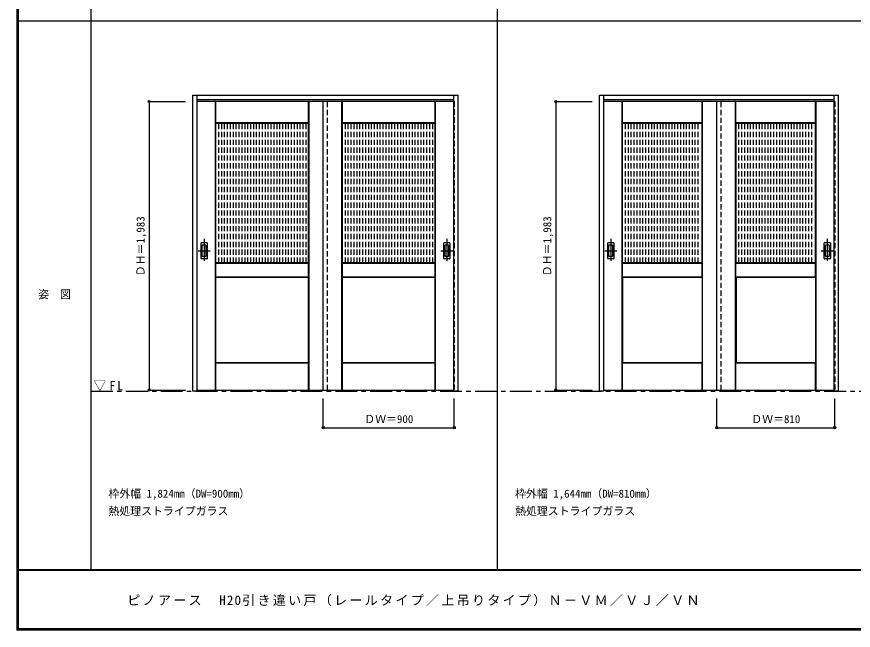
# Model space of a CAD drawing. Units: millimetres, scale not verified. Extents: x -6000 to 5700, y -4307 to 4260.
# Drawn here: x -6000 to -250, y -4205 to 12 of the extents above; entities that cross this region are included whole.
import ezdxf
from ezdxf.enums import TextEntityAlignment as Align

# ---------------------------------------------------------------- set-up
doc = ezdxf.new("R2010")
doc.units = ezdxf.units.MM
doc.header["$LTSCALE"] = 30
doc.header["$PDMODE"] = 32
doc.header["$PDSIZE"] = 15
doc.linetypes.add('CHAIN1', pattern=[8, 5, -1, 1, -1])
doc.linetypes.add('DASHED1', pattern=[1.8, 1.2, -0.6])
for name, color, linetype in [('0-1_通り芯', 4, 'CHAIN1'), ('0-2_扉', 4, 'DASHED1'), ('0-3_仕上げ', 4, 'Continuous'), ('0-4_枠', 3, 'Continuous'), ('0-6_引手', 3, 'Continuous'), ('0-A_文字', 7, 'Continuous'), ('0-B_寸法', 7, 'Continuous'), ('0-C_ハッチ', 4, 'DASHED1'), ('F-1_枠', 6, 'Continuous'), ('F-A_文字', 7, 'Continuous')]:
    doc.layers.add(name, color=color, linetype=linetype)
doc.styles.add('ＭＳ ゴシック', font='')
doc.styles.get('ＭＳ ゴシック').set_extended_font_data('MS Gothic')

msp = doc.modelspace()

# ---------------------------------------------------------------- linework, layer by layer
at = {"layer": '0-1_通り芯'}
for p, q in [((-4712, -1515.5), (-4712, -1677.5)), ((-3044, -1515.5), (-3044, -1677.5)), ((-1917, -1515.5), (-1917, -1677.5)), ((-429, -1515.5), (-429, -1677.5)), ((-4753, -1596.5), (-4671, -1596.5)), ((-3085, -1596.5), (-3003, -1596.5)), ((-1958, -1596.5), (-1876, -1596.5)), ((-470, -1596.5), (-388, -1596.5))]:
    msp.add_line(p, q, dxfattribs=at)
at = {"layer": '0-1_通り芯', "color": 7}
msp.add_line((-5490, -2562.5), (5690, -2562.5), dxfattribs=at)
at = {"layer": '0-2_扉'}
for p, q in [((-4763, -571), (-4763, -2554)), ((-4760, -571), (-4763, -571)), ((-3863, -2554), (-3863, -571)), ((-2996, -571), (-2993, -571)), ((-2993, -571), (-2993, -2554)), ((-1968, -571), (-1968, -2554)), ((-1965, -571), (-1968, -571)), ((-1158, -2554), (-1158, -571)), ((-381, -571), (-378, -571)), ((-4763, -2554), (-4760, -2554)), ((-2993, -2554), (-2996, -2554)), ((-1968, -2554), (-1965, -2554))]:
    msp.add_line(p, q, dxfattribs=at)
at = {"layer": '0-2_扉', "color": 3, "linetype": 'Continuous'}
for p, q in [((-2996, -571), (-4760, -571)), ((-3893, -2554), (-3893, -571)), ((-381, -571), (-1965, -571)), ((-1188, -2554), (-1188, -571)), ((-4760, -2554), (-2996, -2554)), ((-1965, -2554), (-381, -2554))]:
    msp.add_line(p, q, dxfattribs=at)
at = {"layer": '0-2_扉'}
msp.add_lwpolyline([(-378, -571), (-378, -2554), (-381, -2554)], dxfattribs=at)
at = {"layer": '0-3_仕上げ', "color": 7}
for p, q in [((-4635, -2554), (-4635, -571)), ((-4633.5, -718.5), (-4633.5, -571)), ((-4632, -717), (-4632, -571)), ((-3994, -717), (-3994, -571)), ((-3992.5, -718.5), (-3992.5, -571)), ((-3991, -2554), (-3991, -571)), ((-3765, -2554), (-3765, -571)), ((-3763.5, -718.5), (-3763.5, -571)), ((-3762, -717), (-3762, -571)), ((-3124, -717), (-3124, -571)), ((-3122.5, -718.5), (-3122.5, -571)), ((-3121, -2554), (-3121, -571)), ((-1840, -2554), (-1840, -571)), ((-1838.5, -718.5), (-1838.5, -571)), ((-1837, -717), (-1837, -571)), ((-1289, -717), (-1289, -571)), ((-1287.5, -718.5), (-1287.5, -571)), ((-1286, -2554), (-1286, -571)), ((-1060, -2554), (-1060, -571)), ((-1058.5, -718.5), (-1058.5, -571)), ((-1057, -717), (-1057, -571)), ((-509, -717), (-509, -571)), ((-507.5, -718.5), (-507.5, -571)), ((-506, -2554), (-506, -571)), ((-4632, -717), (-4633.5, -718.5)), ((-4631, -721), (-4633.5, -718.5)), ((-3994, -717), (-4632, -717)), ((-3992.5, -718.5), (-3995, -721)), ((-3994, -717), (-3992.5, -718.5)), ((-3762, -717), (-3763.5, -718.5)), ((-3761, -721), (-3763.5, -718.5)), ((-3124, -717), (-3762, -717)), ((-3122.5, -718.5), (-3125, -721)), ((-3124, -717), (-3122.5, -718.5)), ((-1837, -717), (-1838.5, -718.5)), ((-1836, -721), (-1838.5, -718.5)), ((-1289, -717), (-1837, -717)), ((-1057, -717), (-1058.5, -718.5)), ((-1056, -721), (-1058.5, -718.5)), ((-509, -717), (-1057, -717)), ((-4633.5, -1776.5), (-4633.5, -1681.5)), ((-3994, -1683), (-4632, -1683)), ((-4632, -1775), (-4632, -1683)), ((-3995, -1679), (-3992.5, -1681.5)), ((-3994, -1683), (-3992.5, -1681.5)), ((-3994, -1775), (-3994, -1683)), ((-3763.5, -1776.5), (-3763.5, -1681.5)), ((-3124, -1683), (-3762, -1683)), ((-3762, -1775), (-3762, -1683)), ((-3125, -1679), (-3122.5, -1681.5)), ((-3124, -1683), (-3122.5, -1681.5)), ((-3124, -1775), (-3124, -1683)), ((-1838.5, -1776.5), (-1838.5, -1681.5)), ((-1837, -1775), (-1837, -1683)), ((-1289, -1683), (-1837, -1683)), ((-1290, -1679), (-1287.5, -1681.5)), ((-1289, -1683), (-1287.5, -1681.5)), ((-1289, -1775), (-1289, -1683)), ((-1287.5, -1776.5), (-1287.5, -1681.5)), ((-1058.5, -1776.5), (-1058.5, -1681.5)), ((-1057, -1775), (-1057, -1683)), ((-509, -1683), (-1057, -1683)), ((-510, -1679), (-507.5, -1681.5)), ((-509, -1683), (-507.5, -1681.5)), ((-509, -1775), (-509, -1683)), ((-507.5, -1776.5), (-507.5, -1681.5)), ((-4632, -1775), (-4633.5, -1776.5)), ((-4631, -1779), (-4633.5, -1776.5)), ((-4632, -1775), (-3994, -1775)), ((-3992.5, -1776.5), (-3995, -1779)), ((-3762, -1775), (-3763.5, -1776.5)), ((-3761, -1779), (-3763.5, -1776.5)), ((-3762, -1775), (-3124, -1775)), ((-3122.5, -1776.5), (-3125, -1779)), ((-1837, -1775), (-1838.5, -1776.5)), ((-1836, -1779), (-1838.5, -1776.5)), ((-1837, -1775), (-1289, -1775)), ((-1057, -1775), (-1058.5, -1776.5)), ((-1056, -1779), (-1058.5, -1776.5)), ((-1057, -1775), (-509, -1775)), ((-4633.5, -2554), (-4633.5, -2368.5)), ((-4632, -2554), (-4632, -2370)), ((-3994, -2370), (-4632, -2370)), ((-3995, -2366), (-3992.5, -2368.5)), ((-3994, -2370), (-3992.5, -2368.5)), ((-3994, -2554), (-3994, -2370)), ((-3992.5, -2554), (-3992.5, -2368.5)), ((-3763.5, -2554), (-3763.5, -2368.5)), ((-3762, -2554), (-3762, -2370)), ((-3124, -2370), (-3762, -2370)), ((-3125, -2366), (-3122.5, -2368.5)), ((-3124, -2370), (-3122.5, -2368.5)), ((-3124, -2554), (-3124, -2370)), ((-3122.5, -2554), (-3122.5, -2368.5)), ((-1838.5, -2554), (-1838.5, -2368.5)), ((-1837, -2554), (-1837, -2370)), ((-1289, -2370), (-1837, -2370)), ((-1290, -2366), (-1287.5, -2368.5)), ((-1289, -2370), (-1287.5, -2368.5)), ((-1289, -2554), (-1289, -2370)), ((-1287.5, -2554), (-1287.5, -2368.5)), ((-1058.5, -2554), (-1058.5, -2368.5)), ((-1057, -2554), (-1057, -2370)), ((-509, -2370), (-1057, -2370)), ((-510, -2366), (-507.5, -2368.5)), ((-509, -2370), (-507.5, -2368.5)), ((-509, -2554), (-509, -2370)), ((-507.5, -2554), (-507.5, -2368.5))]:
    msp.add_line(p, q, dxfattribs=at)
at = {"layer": '0-3_仕上げ', "color": 3}
for p, q in [((-3995, -721), (-4631, -721)), ((-4631, -1679), (-4631, -721)), ((-3995, -1679), (-3995, -721)), ((-3125, -721), (-3761, -721)), ((-3761, -1679), (-3761, -721)), ((-3125, -1679), (-3125, -721)), ((-1836, -1679), (-1836, -721)), ((-1290, -721), (-1836, -721)), ((-1290, -1679), (-1290, -721)), ((-1056, -1679), (-1056, -721)), ((-510, -721), (-1056, -721)), ((-510, -1679), (-510, -721)), ((-3995, -1679), (-4631, -1679)), ((-3125, -1679), (-3761, -1679)), ((-1290, -1679), (-1836, -1679)), ((-510, -1679), (-1056, -1679)), ((-4631, -2366), (-4631, -1779)), ((-4631, -1779), (-3995, -1779)), ((-3995, -2366), (-3995, -1779)), ((-3761, -1779), (-3125, -1779)), ((-3761, -2366), (-3761, -1779)), ((-3125, -2366), (-3125, -1779)), ((-1836, -1779), (-1836, -2366)), ((-1056, -1779), (-1056, -2366)), ((-3995, -2366), (-4631, -2366)), ((-3125, -2366), (-3761, -2366)), ((-1290, -2366), (-1836, -2366)), ((-510, -2366), (-1056, -2366))]:
    msp.add_line(p, q, dxfattribs=at)
at = {"layer": '0-3_仕上げ', "color": 7}
for points in [[(-1289, -717), (-1287.5, -718.5), (-1290, -721)], [(-509, -717), (-507.5, -718.5), (-510, -721)], [(-4632, -1683), (-4633.5, -1681.5), (-4631, -1679)], [(-3994, -1775), (-3992.5, -1776.5), (-3992.5, -1681.5)], [(-3762, -1683), (-3763.5, -1681.5), (-3761, -1679)], [(-3124, -1775), (-3122.5, -1776.5), (-3122.5, -1681.5)], [(-1837, -1683), (-1838.5, -1681.5), (-1836, -1679)], [(-1057, -1683), (-1058.5, -1681.5), (-1056, -1679)], [(-1289, -1775), (-1287.5, -1776.5), (-1290, -1779)], [(-509, -1775), (-507.5, -1776.5), (-510, -1779)], [(-4632, -2370), (-4633.5, -2368.5), (-4631, -2366)], [(-3762, -2370), (-3763.5, -2368.5), (-3761, -2366)], [(-1837, -2370), (-1838.5, -2368.5), (-1836, -2366)], [(-1057, -2370), (-1058.5, -2368.5), (-1056, -2366)]]:
    msp.add_lwpolyline(points, dxfattribs=at)
at = {"layer": '0-3_仕上げ', "color": 3}
for points in [[(-1836, -1779), (-1290, -1779), (-1290, -2366)], [(-1056, -1779), (-510, -1779), (-510, -2366)]]:
    msp.add_lwpolyline(points, dxfattribs=at)
at = {"layer": '0-4_枠'}
for p, q in [((-4790, -2562.5), (-4790, -527.5)), ((-4790, -527.5), (-2966, -527.5)), ((-4760, -2562.5), (-4760, -527.5)), ((-4760, -557.5), (-2996, -557.5)), ((-2996, -2553.46), (-2996, -527.5)), ((-2966, -2562.5), (-2966, -527.5)), ((-1995, -2562.5), (-1995, -527.5)), ((-1995, -527.5), (-351, -527.5)), ((-1965, -2562.5), (-1965, -527.5)), ((-1965, -557.5), (-381, -557.5)), ((-381, -2553.46), (-381, -527.5)), ((-351, -2562.5), (-351, -527.5)), ((-4760, -2562.5), (-4790, -2562.5)), ((-2996, -2553.8), (-2996, -2553.46)), ((-1965, -2562.5), (-1995, -2562.5)), ((-381, -2553.8), (-381, -2553.46))]:
    msp.add_line(p, q, dxfattribs=at)
for points in [[(-2966, -2562.5), (-2996, -2562.5), (-2996, -2553.8)], [(-351, -2562.5), (-381, -2562.5), (-381, -2553.8)]]:
    msp.add_lwpolyline(points, dxfattribs=at)
at = {"layer": '0-6_引手'}
for p, q in [((-4733, -1650), (-4733, -1543)), ((-4692.5, -1541.5), (-4731.5, -1541.5)), ((-4691, -1543), (-4691, -1650)), ((-3065, -1650), (-3065, -1543)), ((-3024.5, -1541.5), (-3063.5, -1541.5)), ((-3023, -1543), (-3023, -1650)), ((-1938, -1650), (-1938, -1543)), ((-1897.5, -1541.5), (-1936.5, -1541.5)), ((-1896, -1543), (-1896, -1650)), ((-450, -1650), (-450, -1543)), ((-409.5, -1541.5), (-448.5, -1541.5)), ((-408, -1543), (-408, -1650)), ((-4692.5, -1651.5), (-4731.5, -1651.5)), ((-3024.5, -1651.5), (-3063.5, -1651.5)), ((-1897.5, -1651.5), (-1936.5, -1651.5)), ((-409.5, -1651.5), (-448.5, -1651.5))]:
    msp.add_line(p, q, dxfattribs=at)
at = {"layer": '0-6_引手', "color": 7}
for p, q in [((-4724.5, -1634), (-4724.5, -1559)), ((-4701, -1557.5), (-4723, -1557.5)), ((-4699.5, -1559), (-4699.5, -1634)), ((-3056.5, -1634), (-3056.5, -1559)), ((-3033, -1557.5), (-3055, -1557.5)), ((-3031.5, -1559), (-3031.5, -1634)), ((-1929.5, -1634), (-1929.5, -1559)), ((-1906, -1557.5), (-1928, -1557.5)), ((-1904.5, -1559), (-1904.5, -1634)), ((-441.5, -1634), (-441.5, -1559)), ((-418, -1557.5), (-440, -1557.5)), ((-416.5, -1559), (-416.5, -1634)), ((-4701, -1635.5), (-4723, -1635.5)), ((-3033, -1635.5), (-3055, -1635.5)), ((-1906, -1635.5), (-1928, -1635.5)), ((-418, -1635.5), (-440, -1635.5))]:
    msp.add_line(p, q, dxfattribs=at)
at = {"layer": '0-6_引手'}
for centre, start, end in [((-4731.5, -1543), 90, 180), ((-4692.5, -1543), 0, 90), ((-3063.5, -1543), 90, 180), ((-3024.5, -1543), 0, 90), ((-1936.5, -1543), 90, 180), ((-1897.5, -1543), 0, 90), ((-448.5, -1543), 90, 180), ((-409.5, -1543), 0, 90), ((-4731.5, -1650), 180, 270), ((-4692.5, -1650), 270, 0), ((-3063.5, -1650), 180, 270), ((-3024.5, -1650), 270, 0), ((-1936.5, -1650), 180, 270), ((-1897.5, -1650), 270, 0), ((-448.5, -1650), 180, 270), ((-409.5, -1650), 270, 0)]:
    msp.add_arc(centre, 1.5, start, end, dxfattribs=at)
at = {"layer": '0-6_引手', "color": 7}
for centre, start, end in [((-4723, -1559), 90, 180), ((-4701, -1559), 0, 90), ((-3055, -1559), 90, 180), ((-3033, -1559), 0, 90), ((-1928, -1559), 90, 180), ((-1906, -1559), 0, 90), ((-440, -1559), 90, 180), ((-418, -1559), 0, 90), ((-4723, -1634), 180, 270), ((-4701, -1634), 270, 0), ((-3055, -1634), 180, 270), ((-3033, -1634), 270, 0), ((-1928, -1634), 180, 270), ((-1906, -1634), 270, 0), ((-440, -1634), 180, 270), ((-418, -1634), 270, 0)]:
    msp.add_arc(centre, 1.5, start, end, dxfattribs=at)
at = {"layer": '0-B_寸法', "color": 4}
for p, q in [((-5090, -571), (-4840, -571)), ((-5090, -571), (-5090, -2554)), ((-2295, -571), (-2045, -571)), ((-2295, -571), (-2295, -2554)), ((-5090, -2554), (-4840, -2554)), ((-2295, -2554), (-2045, -2554)), ((-3893, -2812.5), (-3893, -2612.5)), ((-2993, -2812.5), (-2993, -2612.5)), ((-1188, -2812.5), (-1188, -2612.5)), ((-378, -2812.5), (-378, -2612.5)), ((-3893, -2812.5), (-2993, -2812.5)), ((-1188, -2812.5), (-378, -2812.5))]:
    msp.add_line(p, q, dxfattribs=at)
at = {"layer": '0-B_寸法'}
for p in [(-5090, -571), (-2295, -571), (-5090, -2554), (-2295, -2554), (-3893, -2812.5), (-2993, -2812.5), (-1188, -2812.5), (-378, -2812.5)]:
    msp.add_point(p, dxfattribs=at)
at = {"layer": '0-C_ハッチ'}
for p, q in [((-4611, -1679), (-4611, -721)), ((-4591, -1679), (-4591, -721)), ((-4571, -1679), (-4571, -721)), ((-4551, -1679), (-4551, -721)), ((-4531, -1679), (-4531, -721)), ((-4511, -1679), (-4511, -721)), ((-4491, -1679), (-4491, -721)), ((-4471, -1679), (-4471, -721)), ((-4451, -1679), (-4451, -721)), ((-4431, -1679), (-4431, -721)), ((-4411, -1679), (-4411, -721)), ((-4391, -1679), (-4391, -721)), ((-4371, -1679), (-4371, -721)), ((-4351, -1679), (-4351, -721)), ((-4331, -1679), (-4331, -721)), ((-4311, -1679), (-4311, -721)), ((-4291, -1679), (-4291, -721)), ((-4271, -1679), (-4271, -721)), ((-4251, -1679), (-4251, -721)), ((-4231, -1679), (-4231, -721)), ((-4211, -1679), (-4211, -721)), ((-4191, -1679), (-4191, -721)), ((-4171, -1679), (-4171, -721)), ((-4151, -1679), (-4151, -721)), ((-4131, -1679), (-4131, -721)), ((-4111, -1679), (-4111, -721)), ((-4091, -1679), (-4091, -721)), ((-4071, -1679), (-4071, -721)), ((-4051, -1679), (-4051, -721)), ((-4031, -1679), (-4031, -721)), ((-4011, -1679), (-4011, -721)), ((-3741, -1679), (-3741, -721)), ((-3721, -1679), (-3721, -721)), ((-3701, -1679), (-3701, -721)), ((-3681, -1679), (-3681, -721)), ((-3661, -1679), (-3661, -721)), ((-3641, -1679), (-3641, -721)), ((-3621, -1679), (-3621, -721)), ((-3601, -1679), (-3601, -721)), ((-3581, -1679), (-3581, -721)), ((-3561, -1679), (-3561, -721)), ((-3541, -1679), (-3541, -721)), ((-3521, -1679), (-3521, -721)), ((-3501, -1679), (-3501, -721)), ((-3481, -1679), (-3481, -721)), ((-3461, -1679), (-3461, -721)), ((-3441, -1679), (-3441, -721)), ((-3421, -1679), (-3421, -721)), ((-3401, -1679), (-3401, -721)), ((-3381, -1679), (-3381, -721)), ((-3361, -1679), (-3361, -721)), ((-3341, -1679), (-3341, -721)), ((-3321, -1679), (-3321, -721)), ((-3301, -1679), (-3301, -721)), ((-3281, -1679), (-3281, -721)), ((-3261, -1679), (-3261, -721)), ((-3241, -1679), (-3241, -721)), ((-3221, -1679), (-3221, -721)), ((-3201, -1679), (-3201, -721)), ((-3181, -1679), (-3181, -721)), ((-3161, -1679), (-3161, -721)), ((-3141, -1679), (-3141, -721)), ((-1816, -1679), (-1816, -721)), ((-1796, -1679), (-1796, -721)), ((-1776, -1679), (-1776, -721)), ((-1756, -1679), (-1756, -721)), ((-1736, -1679), (-1736, -721)), ((-1716, -1679), (-1716, -721)), ((-1696, -1679), (-1696, -721)), ((-1676, -1679), (-1676, -721)), ((-1656, -1679), (-1656, -721)), ((-1636, -1679), (-1636, -721)), ((-1616, -1679), (-1616, -721)), ((-1596, -1679), (-1596, -721)), ((-1576, -1679), (-1576, -721)), ((-1556, -1679), (-1556, -721)), ((-1536, -1679), (-1536, -721)), ((-1516, -1679), (-1516, -721)), ((-1496, -1679), (-1496, -721)), ((-1476, -1679), (-1476, -721)), ((-1456, -1679), (-1456, -721)), ((-1436, -1679), (-1436, -721)), ((-1416, -1679), (-1416, -721)), ((-1396, -1679), (-1396, -721)), ((-1376, -1679), (-1376, -721)), ((-1356, -1679), (-1356, -721)), ((-1336, -1679), (-1336, -721)), ((-1316, -1679), (-1316, -721)), ((-1036, -1679), (-1036, -721)), ((-1016, -1679), (-1016, -721)), ((-996, -1679), (-996, -721)), ((-976, -1679), (-976, -721)), ((-956, -1679), (-956, -721)), ((-936, -1679), (-936, -721)), ((-916, -1679), (-916, -721)), ((-896, -1679), (-896, -721)), ((-876, -1679), (-876, -721)), ((-856, -1679), (-856, -721)), ((-836, -1679), (-836, -721)), ((-816, -1679), (-816, -721)), ((-796, -1679), (-796, -721)), ((-776, -1679), (-776, -721)), ((-756, -1679), (-756, -721)), ((-736, -1679), (-736, -721)), ((-716, -1679), (-716, -721)), ((-696, -1679), (-696, -721)), ((-676, -1679), (-676, -721)), ((-656, -1679), (-656, -721)), ((-636, -1679), (-636, -721)), ((-616, -1679), (-616, -721)), ((-596, -1679), (-596, -721)), ((-576, -1679), (-576, -721)), ((-556, -1679), (-556, -721)), ((-536, -1679), (-536, -721))]:
    msp.add_line(p, q, dxfattribs=at)
at = {"layer": 'F-1_枠'}
for p, q in [((-6000, 4175), (-6000, -4205)), ((-5995, 4175), (-5995, -4205)), ((-5990, 4175), (-5990, -4205)), ((-5490, 4175), (-5490, -3790)), ((-2695, -3790), (-2695, 4175)), ((-6000, -15.5), (5700, -15.5)), ((5700, -3790), (-6000, -3790)), ((5700, -3795), (-6000, -3795)), ((5700, -4195), (-6000, -4195)), ((5700, -4200), (-6000, -4200)), ((5700, -4205), (-6000, -4205))]:
    msp.add_line(p, q, dxfattribs=at)

# ---------------------------------------------------------------- texts
at = {"layer": '0-A_文字', "style": 'ＭＳ ゴシック'}
for s, p in [('枠外幅 1,824mm（DW=900mm）', (-5370, -3310)), ('枠外幅 1,644mm（DW=810mm）', (-2575, -3310)), ('熱処理ストライプガラス', (-5370, -3430)), ('熱処理ストライプガラス', (-2575, -3430))]:
    msp.add_text(s, height=54.99, dxfattribs=at).set_placement(p, align=Align.BOTTOM_LEFT)
at = {"layer": '0-A_文字', "insert": (-5471.25, -2562.5), "char_height": 65.98, "attachment_point": 7, "style": 'ＭＳ ゴシック'}
msp.add_mtext('\\T1.26;\\W0.95;▽FL', dxfattribs=at)
at = {"layer": '0-B_寸法', "style": 'ＭＳ ゴシック'}
for p in [(-5105, -1771.75), (-2310, -1771.75)]:
    msp.add_text('ＤＨ＝1,983', height=54.99, rotation=90, dxfattribs=at).set_placement(p, align=Align.BOTTOM_LEFT)
for s, p in [('ＤＷ＝900', (-3611.75, -2797.5)), ('ＤＷ＝810', (-951.75, -2797.5))]:
    msp.add_text(s, height=54.99, dxfattribs=at).set_placement(p, align=Align.BOTTOM_LEFT)
at = {"layer": 'F-A_文字', "style": 'ＭＳ ゴシック'}
msp.add_text('姿\u3000図', height=54.99, dxfattribs=at).set_placement((-5852.5, -1940.25), align=Align.BOTTOM_LEFT)
at = {"layer": 'F-A_文字', "insert": (-5240, -4040), "char_height": 65.98, "attachment_point": 7, "style": 'ＭＳ ゴシック'}
msp.add_mtext('\\T1.17;ピノアース\u3000H20引き違い戸（レールタイプ／上吊りタイプ）Ｎ－ＶＭ／ＶＪ／ＶＮ', dxfattribs=at)

doc.saveas('drawing.dxf')
